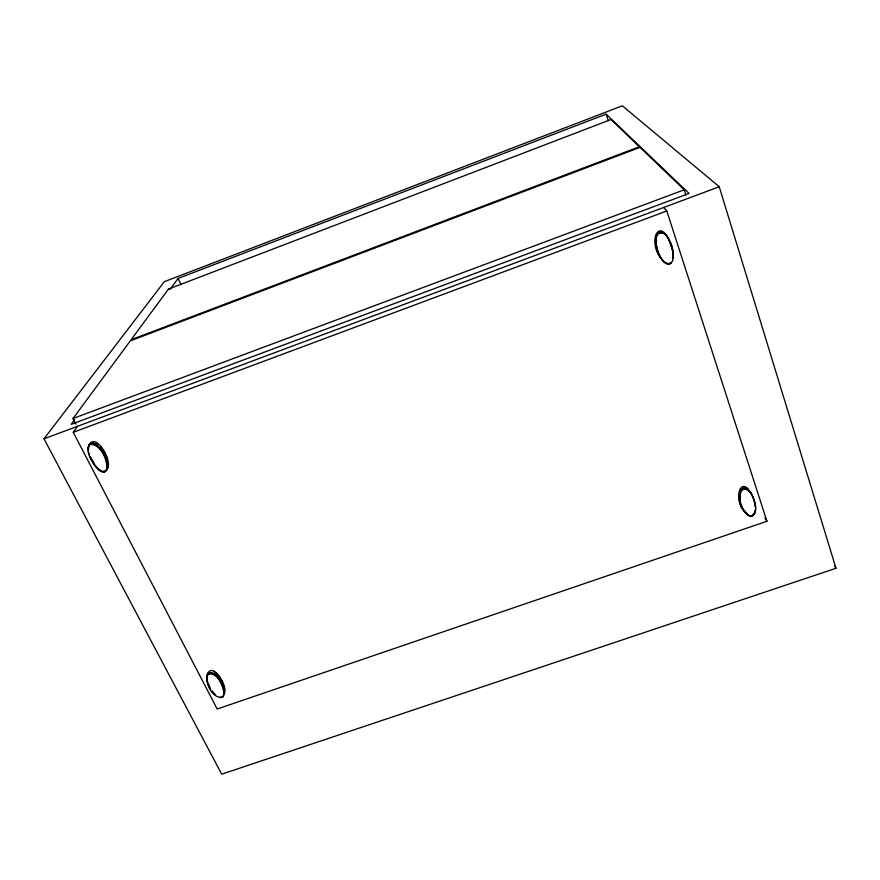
<?xml version="1.0" encoding="UTF-8"?>
<svg xmlns="http://www.w3.org/2000/svg" width="880" height="880" viewBox="0 0 880 880"><rect width="100%" height="100%" fill="white"/><g stroke="black" fill="none" stroke-linecap="round" stroke-linejoin="round"><path stroke-width="1.32" d="M755.568 507.067C756.228 510.73 754.589 517.781 749.518 515.933M87.967 448.635C91.795 430.837 109.395 459.404 107.701 466.95C102.894 483.439 85.932 455.07 88 447.821M672.859 258.346L672.749 250.954M755.557 509.278L754.787 512.996L752.07 515.988M206.668 677.666C211.288 662.409 227.172 687.929 223.652 695.244M207.086 675.455L207.262 680.669M207.218 674.619C212.652 660.462 228.514 686.62 224.202 693.957M672.639 260.667L673.354 256.366L673.013 251.053M754.567 512.655L755.04 510.994M88.121 446.897C95.403 433.422 113.916 465.872 104.775 471.911M88.913 444.972L88.44 450.142M89.188 444.488C96.756 432.179 114.796 464.046 106.293 470.217M106.458 470.283C108.372 460.361 100.474 443.135 89.287 444.466M223.19 696.454L223.839 694.529M672.639 260.612L670.934 263.428M663.674 207.482L666.809 210.98L766.942 521.257L217.195 709.016L73.26 432.3L77.583 426.272M74.459 419.925L71.225 424.347L689.073 193.435L606.144 114.147L178.079 278.443L169.983 289.487M75.988 424.248L73.018 418.517L130.284 340.879L640.035 147.378L684.222 189.794L685.861 194.975M44 438.812L164.318 281.688L622.347 105.798L719.235 186.736L836 568.282L221.716 774.202L44 438.812L719.235 186.736M207.339 674.927C216.271 670.098 223.751 686.026 223.861 693.748M222.486 697.334C227.832 688.798 218.262 671.33 208.01 672.958C203.632 681.637 212.432 699.754 222.904 696.993M753.863 513.986L751.927 515.559M106.062 470.767L102.542 471.317M670.736 262.944L668.349 263.824L665.489 262.801M671 263.296C666.666 266.574 662.354 260.524 660.242 257.334M221.749 697.147L222.673 696.619M73.018 418.517L684.222 189.794M73.26 432.3L666.809 210.98M669.878 263.967L665.753 263.153L661.705 259.369M221.958 697.543L219.505 697.499M104.104 472.01L101.134 471.075M749.463 515.504L750.739 515.735M748.143 515.273L749.782 516.065M663.773 233.354C651.937 229.933 656.26 250.327 660.033 256.08M214.005 671.792L219.296 676.764M99.429 469.579L101.035 470.646M96.349 443.322L97.801 444.301M748.121 514.855L744.15 510.741M748.44 515.427C728.728 501.754 742.797 465.619 754.985 502.788M748.616 490.776C738.771 483.736 738.331 501.864 742.247 507.166M665.038 233.816C651.486 224.576 655.435 250.635 659.626 255.992M665.28 234.575C650.87 224.565 656.095 253.418 661.353 258.357M99.473 469.975L94.413 464.574L90.266 457.237M215.05 694.364L212.146 691.064M215.028 694.672L212.036 691.262M744.403 511.082L745.778 512.512M747.076 514.393L742.973 508.772M749.958 492.184C738.177 479.105 737.649 503.602 743.281 509.344M662.519 259.996L664.257 261.954M665.016 234.256L666.765 236.214M100.793 447.205L104.797 453.255M751.025 493.064C739.453 477.389 736.329 501.776 742.819 508.992M749.639 491.634L751.245 493.9M661.1 258.027L662.772 260.337M665.797 234.553L670.692 243.056M666.512 235.895L668.195 238.216M94.523 464.354L90.497 457.237M834.647 566.214L836 568.282M750.915 493.35L752.422 495.891M764.951 517.88L766.942 521.257M660.99 258.346C647.02 241.593 659.582 213.279 671.682 245.762M210.661 689.249L207.581 682.682L206.657 678.524M751.267 493.471L753.456 498.08M209.638 687.038L207.823 682.748M178.079 278.443L180.983 284.636M221.551 680.405L222.442 682.341M668.624 238.986L672.562 250.041M105.842 455.477L106.678 457.699M753.126 497.519L754.314 500.401M752.334 495.726L753.225 498.113M670.175 242.528L670.857 244.376M606.144 114.147L608.311 120.648M88.572 452.221L89.287 454.685M671.649 245.344L672.463 248.523M671.121 245.322L671.66 247.225M753.995 499.84L755.315 506.902M223.157 684.266L223.663 686.125M672.452 248.204L673.31 253.957M671.847 248.171L672.221 250.063M754.886 502.238L755.425 505.164M755.348 504.691L755.645 507.474M168.487 289.069L131.153 339.702L639.375 146.74L611.017 119.515L168.487 289.069"/></g></svg>
